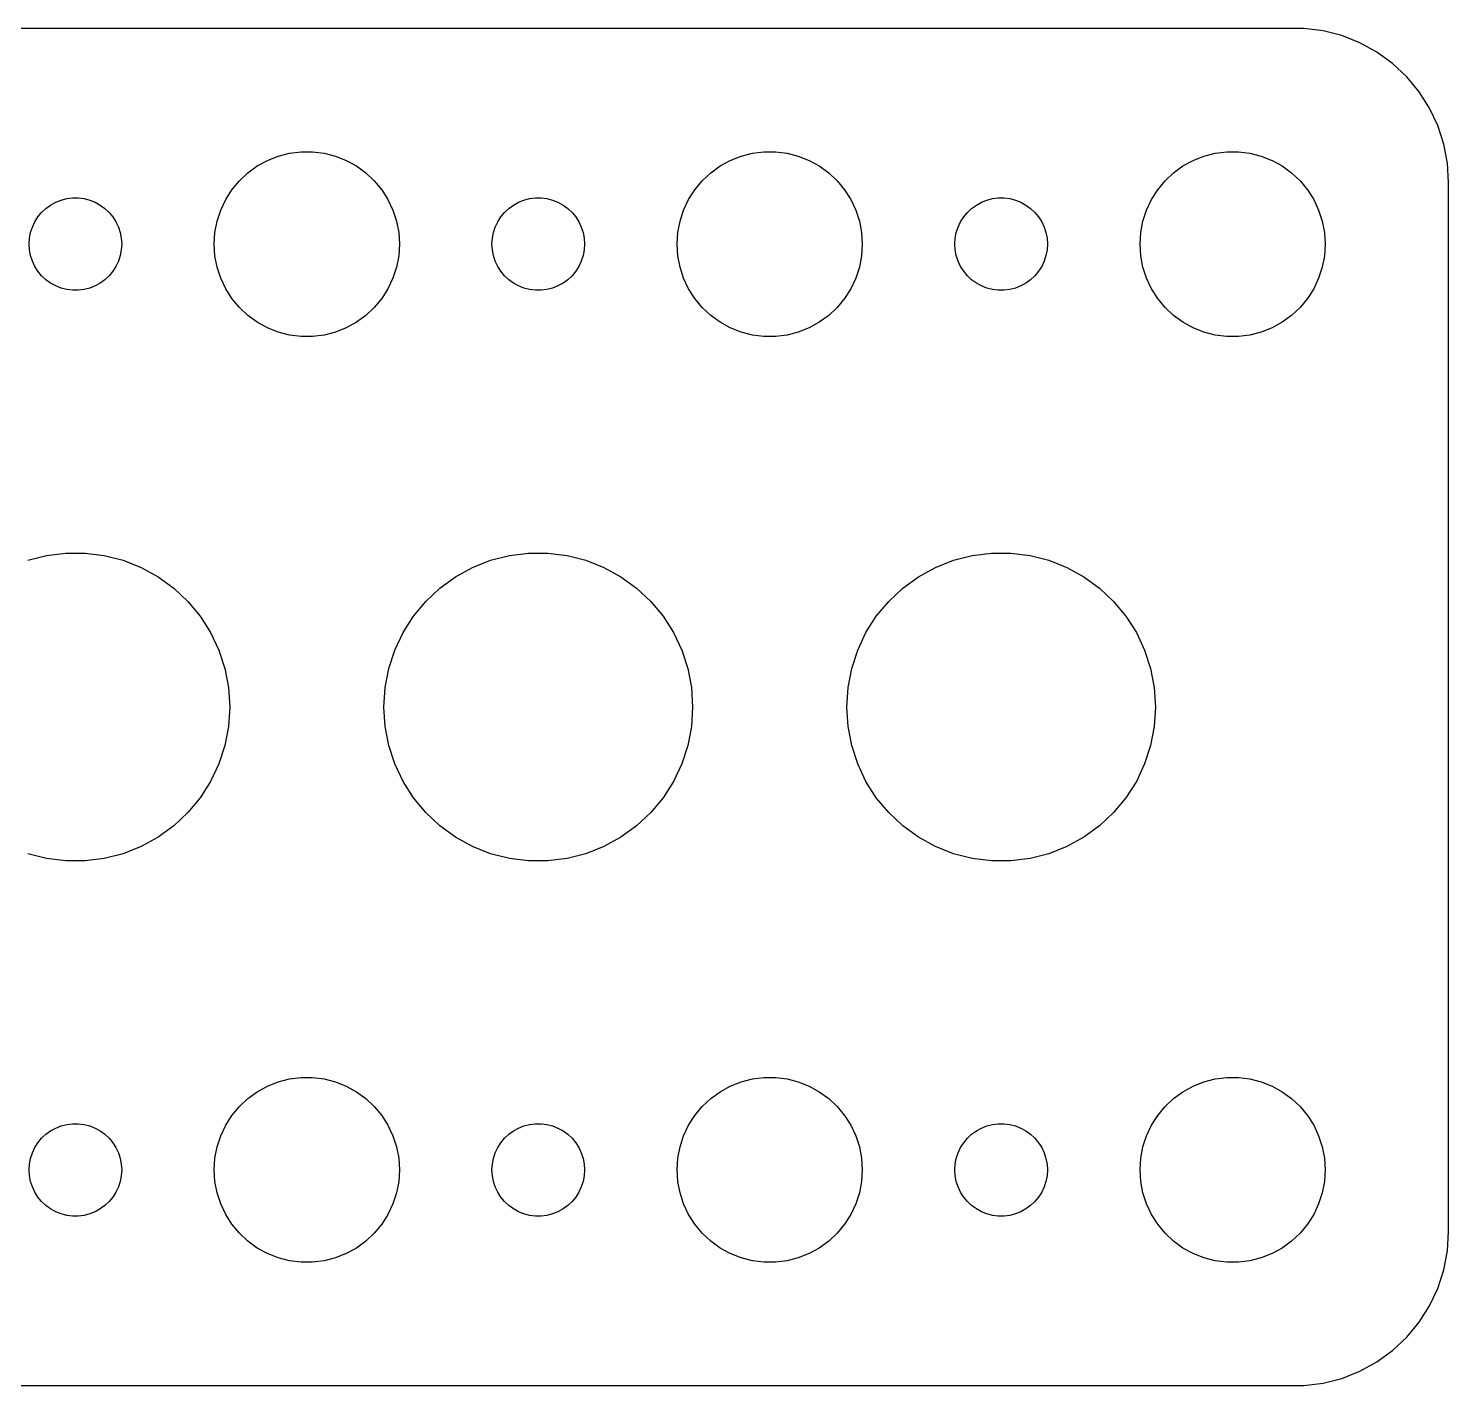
# Model space of a CAD drawing. Header units: metres. Extents: x -44.5 to 44.5, y 32 to 76.
# Drawn here: x -1.52 to 44.5, y 32.01 to 75.99 of the extents above; entities that cross this region are included whole.
import ezdxf

# ---------------------------------------------------------------- set-up
doc = ezdxf.new("R2010")
doc.units = ezdxf.units.M

msp = doc.modelspace()

# ---------------------------------------------------------------- linework, layer by layer
for p, q in [((39.8139, 75.9901), (-39.8139, 75.9901)), ((40.4369, 75.9114), (39.8139, 75.9901)), ((41.0451, 75.7553), (40.4369, 75.9114)), ((41.6289, 75.5241), (41.0451, 75.7553)), ((42.1791, 75.2216), (41.6289, 75.5241)), ((42.6871, 74.8526), (42.1791, 75.2216)), ((43.1448, 74.4227), (42.6871, 74.8526)), ((43.5451, 73.9389), (43.1448, 74.4227)), ((43.8815, 73.4088), (43.5451, 73.9389)), ((44.1489, 72.8406), (43.8815, 73.4088)), ((44.3429, 72.2434), (44.1489, 72.8406)), ((6.22266, 71.7145), (6.57294, 71.8532)), ((6.57294, 71.8532), (6.93785, 71.9469)), ((6.93785, 71.9469), (7.31161, 71.9941)), ((7.31161, 71.9941), (7.68837, 71.9941)), ((7.68837, 71.9941), (8.06213, 71.9469)), ((8.06213, 71.9469), (8.42705, 71.8532)), ((8.42705, 71.8532), (8.77733, 71.7145)), ((21.2227, 71.7145), (21.5729, 71.8532)), ((21.5729, 71.8532), (21.9379, 71.9469)), ((21.9379, 71.9469), (22.3116, 71.9941)), ((22.3116, 71.9941), (22.6884, 71.9941)), ((22.6884, 71.9941), (23.0621, 71.9469)), ((23.0621, 71.9469), (23.427, 71.8532)), ((23.427, 71.8532), (23.7773, 71.7145)), ((36.2227, 71.7145), (36.5729, 71.8532)), ((36.5729, 71.8532), (36.9379, 71.9469)), ((36.9379, 71.9469), (37.3116, 71.9941)), ((37.3116, 71.9941), (37.6884, 71.9941)), ((37.6884, 71.9941), (38.0621, 71.9469)), ((38.0621, 71.9469), (38.427, 71.8532)), ((38.427, 71.8532), (38.7773, 71.7145)), ((44.4606, 71.6267), (44.3429, 72.2434)), ((5.58772, 71.3115), (5.89252, 71.533)), ((5.89252, 71.533), (6.22266, 71.7145)), ((8.77733, 71.7145), (9.10747, 71.533)), ((9.10747, 71.533), (9.41226, 71.3115)), ((20.5877, 71.3115), (20.8925, 71.533)), ((20.8925, 71.533), (21.2227, 71.7145)), ((23.7773, 71.7145), (24.1075, 71.533)), ((24.1075, 71.533), (24.4123, 71.3115)), ((35.5877, 71.3115), (35.8925, 71.533)), ((35.8925, 71.533), (36.2227, 71.7145)), ((38.7773, 71.7145), (39.1075, 71.533)), ((39.1075, 71.533), (39.4123, 71.3115)), ((44.5, 71), (44.4606, 71.6267)), ((5.07294, 70.7634), (5.31308, 71.0536)), ((5.31308, 71.0536), (5.58772, 71.3115)), ((9.41226, 71.3115), (9.6869, 71.0536)), ((9.6869, 71.0536), (9.92705, 70.7634)), ((20.0729, 70.7634), (20.3131, 71.0536)), ((20.3131, 71.0536), (20.5877, 71.3115)), ((24.4123, 71.3115), (24.6869, 71.0536)), ((24.6869, 71.0536), (24.927, 70.7634)), ((35.0729, 70.7634), (35.3131, 71.0536)), ((35.3131, 71.0536), (35.5877, 71.3115)), ((39.4123, 71.3115), (39.6869, 71.0536)), ((39.6869, 71.0536), (39.927, 70.7634)), ((44.5, 37), (44.5, 71)), ((-0.63866, 70.3572), (-0.46352, 70.4266)), ((-0.46352, 70.4266), (-0.28107, 70.4734)), ((-0.28107, 70.4734), (-0.09418, 70.497)), ((-0.09418, 70.497), (0.09418, 70.497)), ((0.09418, 70.497), (0.28107, 70.4734)), ((0.28107, 70.4734), (0.46352, 70.4266)), ((0.46352, 70.4266), (0.63866, 70.3572)), ((4.71066, 70.1044), (4.87108, 70.4453)), ((4.87108, 70.4453), (5.07294, 70.7634)), ((9.92705, 70.7634), (10.1289, 70.4453)), ((10.1289, 70.4453), (10.2893, 70.1044)), ((14.3613, 70.3572), (14.5365, 70.4266)), ((14.5365, 70.4266), (14.7189, 70.4734)), ((14.7189, 70.4734), (14.9058, 70.497)), ((14.9058, 70.497), (15.0942, 70.497)), ((15.0942, 70.497), (15.2811, 70.4734)), ((15.2811, 70.4734), (15.4635, 70.4266)), ((15.4635, 70.4266), (15.6387, 70.3572)), ((19.7107, 70.1044), (19.8711, 70.4453)), ((19.8711, 70.4453), (20.0729, 70.7634)), ((24.927, 70.7634), (25.1289, 70.4453)), ((25.1289, 70.4453), (25.2893, 70.1044)), ((29.3613, 70.3572), (29.5365, 70.4266)), ((29.5365, 70.4266), (29.7189, 70.4734)), ((29.7189, 70.4734), (29.9058, 70.497)), ((29.9058, 70.497), (30.0942, 70.497)), ((30.0942, 70.497), (30.2811, 70.4734)), ((30.2811, 70.4734), (30.4635, 70.4266)), ((30.4635, 70.4266), (30.6387, 70.3572)), ((34.7107, 70.1044), (34.8711, 70.4453)), ((34.8711, 70.4453), (35.0729, 70.7634)), ((39.927, 70.7634), (40.1289, 70.4453)), ((40.1289, 70.4453), (40.2893, 70.1044)), ((-1.21352, 69.8817), (-1.09344, 70.0268)), ((-1.09344, 70.0268), (-0.95613, 70.1558)), ((-0.95613, 70.1558), (-0.80373, 70.2665)), ((-0.80373, 70.2665), (-0.63866, 70.3572)), ((0.63866, 70.3572), (0.80373, 70.2665)), ((0.80373, 70.2665), (0.95613, 70.1558)), ((0.95613, 70.1558), (1.09344, 70.0268)), ((1.09344, 70.0268), (1.21352, 69.8817)), ((4.59424, 69.7461), (4.71066, 70.1044)), ((10.2893, 70.1044), (10.4057, 69.7461)), ((13.7865, 69.8817), (13.9065, 70.0268)), ((13.9065, 70.0268), (14.0439, 70.1558)), ((14.0439, 70.1558), (14.1963, 70.2665)), ((14.1963, 70.2665), (14.3613, 70.3572)), ((15.6387, 70.3572), (15.8037, 70.2665)), ((15.8037, 70.2665), (15.9561, 70.1558)), ((15.9561, 70.1558), (16.0934, 70.0268)), ((16.0934, 70.0268), (16.2135, 69.8817)), ((19.5942, 69.7461), (19.7107, 70.1044)), ((25.2893, 70.1044), (25.4057, 69.7461)), ((28.7865, 69.8817), (28.9065, 70.0268)), ((28.9065, 70.0268), (29.0439, 70.1558)), ((29.0439, 70.1558), (29.1963, 70.2665)), ((29.1963, 70.2665), (29.3613, 70.3572)), ((30.6387, 70.3572), (30.8037, 70.2665)), ((30.8037, 70.2665), (30.9561, 70.1558)), ((30.9561, 70.1558), (31.0934, 70.0268)), ((31.0934, 70.0268), (31.2135, 69.8817)), ((34.5942, 69.7461), (34.7107, 70.1044)), ((40.2893, 70.1044), (40.4057, 69.7461)), ((-1.45287, 69.373), (-1.39465, 69.5522)), ((-1.39465, 69.5522), (-1.31445, 69.7226)), ((-1.31445, 69.7226), (-1.21352, 69.8817)), ((1.21352, 69.8817), (1.31445, 69.7226)), ((1.31445, 69.7226), (1.39465, 69.5522)), ((1.39465, 69.5522), (1.45287, 69.373)), ((4.52365, 69.376), (4.59424, 69.7461)), ((10.4057, 69.7461), (10.4763, 69.376)), ((13.5471, 69.373), (13.6053, 69.5522)), ((13.6053, 69.5522), (13.6855, 69.7226)), ((13.6855, 69.7226), (13.7865, 69.8817)), ((16.2135, 69.8817), (16.3145, 69.7226)), ((16.3145, 69.7226), (16.3947, 69.5522)), ((16.3947, 69.5522), (16.4529, 69.373)), ((19.5237, 69.376), (19.5942, 69.7461)), ((25.4057, 69.7461), (25.4763, 69.376)), ((28.5471, 69.373), (28.6053, 69.5522)), ((28.6053, 69.5522), (28.6855, 69.7226)), ((28.6855, 69.7226), (28.7865, 69.8817)), ((31.2135, 69.8817), (31.3145, 69.7226)), ((31.3145, 69.7226), (31.3947, 69.5522)), ((31.3947, 69.5522), (31.4529, 69.373)), ((34.5237, 69.376), (34.5942, 69.7461)), ((40.4057, 69.7461), (40.4763, 69.376)), ((-1.5, 69), (-1.48816, 69.188)), ((-1.48816, 69.188), (-1.45287, 69.373)), ((1.45287, 69.373), (1.48816, 69.188)), ((1.48816, 69.188), (1.5, 69)), ((4.5, 69), (4.52365, 69.376)), ((10.4763, 69.376), (10.5, 69)), ((13.5, 69), (13.5118, 69.188)), ((13.5118, 69.188), (13.5471, 69.373)), ((16.4529, 69.373), (16.4882, 69.188)), ((16.4882, 69.188), (16.5, 69)), ((19.5, 69), (19.5237, 69.376)), ((25.4763, 69.376), (25.5, 69)), ((28.5, 69), (28.5118, 69.188)), ((28.5118, 69.188), (28.5471, 69.373)), ((31.4529, 69.373), (31.4882, 69.188)), ((31.4882, 69.188), (31.5, 69)), ((34.5, 69), (34.5237, 69.376)), ((40.4763, 69.376), (40.5, 69)), ((-1.48816, 68.812), (-1.5, 69)), ((-1.45287, 68.627), (-1.48816, 68.812)), ((-1.39465, 68.4478), (-1.45287, 68.627)), ((1.45287, 68.627), (1.39465, 68.4478)), ((1.48816, 68.812), (1.45287, 68.627)), ((1.5, 69), (1.48816, 68.812)), ((4.52365, 68.624), (4.5, 69)), ((4.59424, 68.2539), (4.52365, 68.624)), ((10.4763, 68.624), (10.4057, 68.2539)), ((10.5, 69), (10.4763, 68.624)), ((13.5118, 68.812), (13.5, 69)), ((13.5471, 68.627), (13.5118, 68.812)), ((13.6053, 68.4478), (13.5471, 68.627)), ((16.4529, 68.627), (16.3947, 68.4478)), ((16.4882, 68.812), (16.4529, 68.627)), ((16.5, 69), (16.4882, 68.812)), ((19.5237, 68.624), (19.5, 69)), ((19.5942, 68.2539), (19.5237, 68.624)), ((25.4763, 68.624), (25.4057, 68.2539)), ((25.5, 69), (25.4763, 68.624)), ((28.5118, 68.812), (28.5, 69)), ((28.5471, 68.627), (28.5118, 68.812)), ((28.6053, 68.4478), (28.5471, 68.627)), ((31.4529, 68.627), (31.3947, 68.4478)), ((31.4882, 68.812), (31.4529, 68.627)), ((31.5, 69), (31.4882, 68.812)), ((34.5237, 68.624), (34.5, 69)), ((34.5942, 68.2539), (34.5237, 68.624)), ((40.4763, 68.624), (40.4057, 68.2539)), ((40.5, 69), (40.4763, 68.624)), ((-1.31445, 68.2774), (-1.39465, 68.4478)), ((-1.21352, 68.1183), (-1.31445, 68.2774)), ((-1.09344, 67.9732), (-1.21352, 68.1183)), ((1.21352, 68.1183), (1.09344, 67.9732)), ((1.31445, 68.2774), (1.21352, 68.1183)), ((1.39465, 68.4478), (1.31445, 68.2774)), ((4.71066, 67.8956), (4.59424, 68.2539)), ((10.4057, 68.2539), (10.2893, 67.8956)), ((13.6855, 68.2774), (13.6053, 68.4478)), ((13.7865, 68.1183), (13.6855, 68.2774)), ((13.9065, 67.9732), (13.7865, 68.1183)), ((16.2135, 68.1183), (16.0934, 67.9732)), ((16.3145, 68.2774), (16.2135, 68.1183)), ((16.3947, 68.4478), (16.3145, 68.2774)), ((19.7107, 67.8956), (19.5942, 68.2539)), ((25.4057, 68.2539), (25.2893, 67.8956)), ((28.6855, 68.2774), (28.6053, 68.4478)), ((28.7865, 68.1183), (28.6855, 68.2774)), ((28.9065, 67.9732), (28.7865, 68.1183)), ((31.2135, 68.1183), (31.0934, 67.9732)), ((31.3145, 68.2774), (31.2135, 68.1183)), ((31.3947, 68.4478), (31.3145, 68.2774)), ((34.7107, 67.8956), (34.5942, 68.2539)), ((40.4057, 68.2539), (40.2893, 67.8956)), ((-0.95613, 67.8442), (-1.09344, 67.9732)), ((-0.80373, 67.7335), (-0.95613, 67.8442)), ((-0.63866, 67.6427), (-0.80373, 67.7335)), ((0.80373, 67.7335), (0.63866, 67.6427)), ((0.95613, 67.8442), (0.80373, 67.7335)), ((1.09344, 67.9732), (0.95613, 67.8442)), ((4.87108, 67.5547), (4.71066, 67.8956)), ((10.2893, 67.8956), (10.1289, 67.5547)), ((14.0439, 67.8442), (13.9065, 67.9732)), ((14.1963, 67.7335), (14.0439, 67.8442)), ((14.3613, 67.6427), (14.1963, 67.7335)), ((15.8037, 67.7335), (15.6387, 67.6427)), ((15.9561, 67.8442), (15.8037, 67.7335)), ((16.0934, 67.9732), (15.9561, 67.8442)), ((19.8711, 67.5547), (19.7107, 67.8956)), ((25.2893, 67.8956), (25.1289, 67.5547)), ((29.0439, 67.8442), (28.9065, 67.9732)), ((29.1963, 67.7335), (29.0439, 67.8442)), ((29.3613, 67.6427), (29.1963, 67.7335)), ((30.8037, 67.7335), (30.6387, 67.6427)), ((30.9561, 67.8442), (30.8037, 67.7335)), ((31.0934, 67.9732), (30.9561, 67.8442)), ((34.8711, 67.5547), (34.7107, 67.8956)), ((40.2893, 67.8956), (40.1289, 67.5547)), ((-0.46352, 67.5734), (-0.63866, 67.6427)), ((-0.28107, 67.5266), (-0.46352, 67.5734)), ((-0.09418, 67.5029), (-0.28107, 67.5266)), ((0.09418, 67.5029), (-0.09418, 67.5029)), ((0.28107, 67.5266), (0.09418, 67.5029)), ((0.46352, 67.5734), (0.28107, 67.5266)), ((0.63866, 67.6427), (0.46352, 67.5734)), ((5.07294, 67.2366), (4.87108, 67.5547)), ((5.31308, 66.9464), (5.07294, 67.2366)), ((9.92705, 67.2366), (9.6869, 66.9464)), ((10.1289, 67.5547), (9.92705, 67.2366)), ((14.5365, 67.5734), (14.3613, 67.6427)), ((14.7189, 67.5266), (14.5365, 67.5734)), ((14.9058, 67.5029), (14.7189, 67.5266)), ((15.0942, 67.5029), (14.9058, 67.5029)), ((15.2811, 67.5266), (15.0942, 67.5029)), ((15.4635, 67.5734), (15.2811, 67.5266)), ((15.6387, 67.6427), (15.4635, 67.5734)), ((20.0729, 67.2366), (19.8711, 67.5547)), ((20.3131, 66.9464), (20.0729, 67.2366)), ((24.927, 67.2366), (24.6869, 66.9464)), ((25.1289, 67.5547), (24.927, 67.2366)), ((29.5365, 67.5734), (29.3613, 67.6427)), ((29.7189, 67.5266), (29.5365, 67.5734)), ((29.9058, 67.5029), (29.7189, 67.5266)), ((30.0942, 67.5029), (29.9058, 67.5029)), ((30.2811, 67.5266), (30.0942, 67.5029)), ((30.4635, 67.5734), (30.2811, 67.5266)), ((30.6387, 67.6427), (30.4635, 67.5734)), ((35.0729, 67.2366), (34.8711, 67.5547)), ((35.3131, 66.9464), (35.0729, 67.2366)), ((39.927, 67.2366), (39.6869, 66.9464)), ((40.1289, 67.5547), (39.927, 67.2366)), ((5.58772, 66.6884), (5.31308, 66.9464)), ((9.6869, 66.9464), (9.41226, 66.6884)), ((20.5877, 66.6884), (20.3131, 66.9464)), ((24.6869, 66.9464), (24.4123, 66.6884)), ((35.5877, 66.6884), (35.3131, 66.9464)), ((39.6869, 66.9464), (39.4123, 66.6884)), ((5.89252, 66.467), (5.58772, 66.6884)), ((6.22266, 66.2855), (5.89252, 66.467)), ((6.57294, 66.1468), (6.22266, 66.2855)), ((8.77733, 66.2855), (8.42705, 66.1468)), ((9.10747, 66.467), (8.77733, 66.2855)), ((9.41226, 66.6884), (9.10747, 66.467)), ((20.8925, 66.467), (20.5877, 66.6884)), ((21.2227, 66.2855), (20.8925, 66.467)), ((21.5729, 66.1468), (21.2227, 66.2855)), ((23.7773, 66.2855), (23.427, 66.1468)), ((24.1075, 66.467), (23.7773, 66.2855)), ((24.4123, 66.6884), (24.1075, 66.467)), ((35.8925, 66.467), (35.5877, 66.6884)), ((36.2227, 66.2855), (35.8925, 66.467)), ((36.5729, 66.1468), (36.2227, 66.2855)), ((38.7773, 66.2855), (38.427, 66.1468)), ((39.1075, 66.467), (38.7773, 66.2855)), ((39.4123, 66.6884), (39.1075, 66.467)), ((6.93785, 66.0531), (6.57294, 66.1468)), ((7.31161, 66.0059), (6.93785, 66.0531)), ((7.68837, 66.0059), (7.31161, 66.0059)), ((8.06213, 66.0531), (7.68837, 66.0059)), ((8.42705, 66.1468), (8.06213, 66.0531)), ((21.9379, 66.0531), (21.5729, 66.1468)), ((22.3116, 66.0059), (21.9379, 66.0531)), ((22.6884, 66.0059), (22.3116, 66.0059)), ((23.0621, 66.0531), (22.6884, 66.0059)), ((23.427, 66.1468), (23.0621, 66.0531)), ((36.9379, 66.0531), (36.5729, 66.1468)), ((37.3116, 66.0059), (36.9379, 66.0531)), ((37.6884, 66.0059), (37.3116, 66.0059)), ((38.0621, 66.0531), (37.6884, 66.0059)), ((38.427, 66.1468), (38.0621, 66.0531)), ((-1.54507, 58.7553), (-0.9369, 58.9114)), ((-0.9369, 58.9114), (-0.31395, 58.9901)), ((-0.31395, 58.9901), (0.31395, 58.9901)), ((0.31395, 58.9901), (0.9369, 58.9114)), ((0.9369, 58.9114), (1.54507, 58.7553)), ((13.4549, 58.7553), (14.0631, 58.9114)), ((14.0631, 58.9114), (14.686, 58.9901)), ((14.686, 58.9901), (15.3139, 58.9901)), ((15.3139, 58.9901), (15.9369, 58.9114)), ((15.9369, 58.9114), (16.5451, 58.7553)), ((28.4549, 58.7553), (29.0631, 58.9114)), ((29.0631, 58.9114), (29.686, 58.9901)), ((29.686, 58.9901), (30.3139, 58.9901)), ((30.3139, 58.9901), (30.9369, 58.9114)), ((30.9369, 58.9114), (31.5451, 58.7553)), ((1.54507, 58.7553), (2.12889, 58.5241)), ((2.12889, 58.5241), (2.67912, 58.2216)), ((12.3209, 58.2216), (12.8711, 58.5241)), ((12.8711, 58.5241), (13.4549, 58.7553)), ((16.5451, 58.7553), (17.1289, 58.5241)), ((17.1289, 58.5241), (17.6791, 58.2216)), ((27.3209, 58.2216), (27.8711, 58.5241)), ((27.8711, 58.5241), (28.4549, 58.7553)), ((31.5451, 58.7553), (32.1289, 58.5241)), ((32.1289, 58.5241), (32.6791, 58.2216)), ((2.67912, 58.2216), (3.18712, 57.8526)), ((11.8129, 57.8526), (12.3209, 58.2216)), ((17.6791, 58.2216), (18.1871, 57.8526)), ((26.8129, 57.8526), (27.3209, 58.2216)), ((32.6791, 58.2216), (33.1871, 57.8526)), ((3.18712, 57.8526), (3.64484, 57.4227)), ((11.3551, 57.4227), (11.8129, 57.8526)), ((18.1871, 57.8526), (18.6448, 57.4227)), ((26.3551, 57.4227), (26.8129, 57.8526)), ((33.1871, 57.8526), (33.6448, 57.4227)), ((3.64484, 57.4227), (4.04507, 56.9389)), ((10.9549, 56.9389), (11.3551, 57.4227)), ((18.6448, 57.4227), (19.0451, 56.9389)), ((25.9549, 56.9389), (26.3551, 57.4227)), ((33.6448, 57.4227), (34.0451, 56.9389)), ((4.04507, 56.9389), (4.38153, 56.4088)), ((10.6185, 56.4088), (10.9549, 56.9389)), ((19.0451, 56.9389), (19.3815, 56.4088)), ((25.6185, 56.4088), (25.9549, 56.9389)), ((34.0451, 56.9389), (34.3815, 56.4088)), ((4.38153, 56.4088), (4.64888, 55.8406)), ((10.3511, 55.8406), (10.6185, 56.4088)), ((19.3815, 56.4088), (19.6489, 55.8406)), ((25.3511, 55.8406), (25.6185, 56.4088)), ((34.3815, 56.4088), (34.6489, 55.8406)), ((4.64888, 55.8406), (4.84291, 55.2434)), ((10.1571, 55.2434), (10.3511, 55.8406)), ((19.6489, 55.8406), (19.8429, 55.2434)), ((25.1571, 55.2434), (25.3511, 55.8406)), ((34.6489, 55.8406), (34.8429, 55.2434)), ((4.84291, 55.2434), (4.96057, 54.6267)), ((10.0394, 54.6267), (10.1571, 55.2434)), ((19.8429, 55.2434), (19.9606, 54.6267)), ((25.0394, 54.6267), (25.1571, 55.2434)), ((34.8429, 55.2434), (34.9606, 54.6267)), ((4.96057, 54.6267), (5, 54)), ((10, 54), (10.0394, 54.6267)), ((19.9606, 54.6267), (20, 54)), ((25, 54), (25.0394, 54.6267)), ((34.9606, 54.6267), (35, 54)), ((5, 54), (4.96057, 53.3733)), ((10.0394, 53.3733), (10, 54)), ((20, 54), (19.9606, 53.3733)), ((25.0394, 53.3733), (25, 54)), ((35, 54), (34.9606, 53.3733)), ((4.96057, 53.3733), (4.84291, 52.7566)), ((10.1571, 52.7566), (10.0394, 53.3733)), ((19.9606, 53.3733), (19.8429, 52.7566)), ((25.1571, 52.7566), (25.0394, 53.3733)), ((34.9606, 53.3733), (34.8429, 52.7566)), ((4.84291, 52.7566), (4.64888, 52.1594)), ((10.3511, 52.1594), (10.1571, 52.7566)), ((19.8429, 52.7566), (19.6489, 52.1594)), ((25.3511, 52.1594), (25.1571, 52.7566)), ((34.8429, 52.7566), (34.6489, 52.1594)), ((4.64888, 52.1594), (4.38153, 51.5912)), ((10.6185, 51.5912), (10.3511, 52.1594)), ((19.6489, 52.1594), (19.3815, 51.5912)), ((25.6185, 51.5912), (25.3511, 52.1594)), ((34.6489, 52.1594), (34.3815, 51.5912)), ((4.38153, 51.5912), (4.04507, 51.0611)), ((10.9549, 51.0611), (10.6185, 51.5912)), ((19.3815, 51.5912), (19.0451, 51.0611)), ((25.9549, 51.0611), (25.6185, 51.5912)), ((34.3815, 51.5912), (34.0451, 51.0611)), ((4.04507, 51.0611), (3.64484, 50.5773)), ((11.3551, 50.5773), (10.9549, 51.0611)), ((19.0451, 51.0611), (18.6448, 50.5773)), ((26.3551, 50.5773), (25.9549, 51.0611)), ((34.0451, 51.0611), (33.6448, 50.5773)), ((3.64484, 50.5773), (3.18712, 50.1474)), ((11.8129, 50.1474), (11.3551, 50.5773)), ((18.6448, 50.5773), (18.1871, 50.1474)), ((26.8129, 50.1474), (26.3551, 50.5773)), ((33.6448, 50.5773), (33.1871, 50.1474)), ((2.67912, 49.7784), (2.12889, 49.4759)), ((3.18712, 50.1474), (2.67912, 49.7784)), ((12.3209, 49.7784), (11.8129, 50.1474)), ((12.8711, 49.4759), (12.3209, 49.7784)), ((17.6791, 49.7784), (17.1289, 49.4759)), ((18.1871, 50.1474), (17.6791, 49.7784)), ((27.3209, 49.7784), (26.8129, 50.1474)), ((27.8711, 49.4759), (27.3209, 49.7784)), ((32.6791, 49.7784), (32.1289, 49.4759)), ((33.1871, 50.1474), (32.6791, 49.7784)), ((-0.9369, 49.0886), (-1.54507, 49.2447)), ((1.54507, 49.2447), (0.9369, 49.0886)), ((2.12889, 49.4759), (1.54507, 49.2447)), ((13.4549, 49.2447), (12.8711, 49.4759)), ((14.0631, 49.0886), (13.4549, 49.2447)), ((16.5451, 49.2447), (15.9369, 49.0886)), ((17.1289, 49.4759), (16.5451, 49.2447)), ((28.4549, 49.2447), (27.8711, 49.4759)), ((29.0631, 49.0886), (28.4549, 49.2447)), ((31.5451, 49.2447), (30.9369, 49.0886)), ((32.1289, 49.4759), (31.5451, 49.2447)), ((-0.31395, 49.0099), (-0.9369, 49.0886)), ((0.31395, 49.0099), (-0.31395, 49.0099)), ((0.9369, 49.0886), (0.31395, 49.0099)), ((14.686, 49.0099), (14.0631, 49.0886)), ((15.3139, 49.0099), (14.686, 49.0099)), ((15.9369, 49.0886), (15.3139, 49.0099)), ((29.686, 49.0099), (29.0631, 49.0886)), ((30.3139, 49.0099), (29.686, 49.0099)), ((30.9369, 49.0886), (30.3139, 49.0099)), ((6.57294, 41.8532), (6.93785, 41.9469)), ((6.93785, 41.9469), (7.31161, 41.9941)), ((7.31161, 41.9941), (7.68837, 41.9941)), ((7.68837, 41.9941), (8.06213, 41.9469)), ((8.06213, 41.9469), (8.42705, 41.8532)), ((21.5729, 41.8532), (21.9379, 41.9469)), ((21.9379, 41.9469), (22.3116, 41.9941)), ((22.3116, 41.9941), (22.6884, 41.9941)), ((22.6884, 41.9941), (23.0621, 41.9469)), ((23.0621, 41.9469), (23.427, 41.8532)), ((36.5729, 41.8532), (36.9379, 41.9469)), ((36.9379, 41.9469), (37.3116, 41.9941)), ((37.3116, 41.9941), (37.6884, 41.9941)), ((37.6884, 41.9941), (38.0621, 41.9469)), ((38.0621, 41.9469), (38.427, 41.8532)), ((5.58772, 41.3116), (5.89252, 41.533)), ((5.89252, 41.533), (6.22266, 41.7145)), ((6.22266, 41.7145), (6.57294, 41.8532)), ((8.42705, 41.8532), (8.77733, 41.7145)), ((8.77733, 41.7145), (9.10747, 41.533)), ((9.10747, 41.533), (9.41226, 41.3116)), ((20.5877, 41.3116), (20.8925, 41.533)), ((20.8925, 41.533), (21.2227, 41.7145)), ((21.2227, 41.7145), (21.5729, 41.8532)), ((23.427, 41.8532), (23.7773, 41.7145)), ((23.7773, 41.7145), (24.1075, 41.533)), ((24.1075, 41.533), (24.4123, 41.3116)), ((35.5877, 41.3116), (35.8925, 41.533)), ((35.8925, 41.533), (36.2227, 41.7145)), ((36.2227, 41.7145), (36.5729, 41.8532)), ((38.427, 41.8532), (38.7773, 41.7145)), ((38.7773, 41.7145), (39.1075, 41.533)), ((39.1075, 41.533), (39.4123, 41.3116)), ((5.07294, 40.7634), (5.31308, 41.0536)), ((5.31308, 41.0536), (5.58772, 41.3116)), ((9.41226, 41.3116), (9.6869, 41.0536)), ((9.6869, 41.0536), (9.92705, 40.7634)), ((20.0729, 40.7634), (20.3131, 41.0536)), ((20.3131, 41.0536), (20.5877, 41.3116)), ((24.4123, 41.3116), (24.6869, 41.0536)), ((24.6869, 41.0536), (24.927, 40.7634)), ((35.0729, 40.7634), (35.3131, 41.0536)), ((35.3131, 41.0536), (35.5877, 41.3116)), ((39.4123, 41.3116), (39.6869, 41.0536)), ((39.6869, 41.0536), (39.927, 40.7634)), ((4.87108, 40.4453), (5.07294, 40.7634)), ((9.92705, 40.7634), (10.1289, 40.4453)), ((19.8711, 40.4453), (20.0729, 40.7634)), ((24.927, 40.7634), (25.1289, 40.4453)), ((34.8711, 40.4453), (35.0729, 40.7634)), ((39.927, 40.7634), (40.1289, 40.4453)), ((-1.09344, 40.0268), (-0.95613, 40.1558)), ((-0.95613, 40.1558), (-0.80373, 40.2665)), ((-0.80373, 40.2665), (-0.63866, 40.3573)), ((-0.63866, 40.3573), (-0.46352, 40.4266)), ((-0.46352, 40.4266), (-0.28107, 40.4734)), ((-0.28107, 40.4734), (-0.09418, 40.4971)), ((-0.09418, 40.4971), (0.09418, 40.4971)), ((0.09418, 40.4971), (0.28107, 40.4734)), ((0.28107, 40.4734), (0.46352, 40.4266)), ((0.46352, 40.4266), (0.63866, 40.3573)), ((0.63866, 40.3573), (0.80373, 40.2665)), ((0.80373, 40.2665), (0.95613, 40.1558)), ((0.95613, 40.1558), (1.09344, 40.0268)), ((4.59424, 39.7461), (4.71066, 40.1044)), ((4.71066, 40.1044), (4.87108, 40.4453)), ((10.1289, 40.4453), (10.2893, 40.1044)), ((10.2893, 40.1044), (10.4057, 39.7461)), ((13.9065, 40.0268), (14.0439, 40.1558)), ((14.0439, 40.1558), (14.1963, 40.2665)), ((14.1963, 40.2665), (14.3613, 40.3573)), ((14.3613, 40.3573), (14.5365, 40.4266)), ((14.5365, 40.4266), (14.7189, 40.4734)), ((14.7189, 40.4734), (14.9058, 40.4971)), ((14.9058, 40.4971), (15.0942, 40.4971)), ((15.0942, 40.4971), (15.2811, 40.4734)), ((15.2811, 40.4734), (15.4635, 40.4266)), ((15.4635, 40.4266), (15.6387, 40.3573)), ((15.6387, 40.3573), (15.8037, 40.2665)), ((15.8037, 40.2665), (15.9561, 40.1558)), ((15.9561, 40.1558), (16.0934, 40.0268)), ((19.5942, 39.7461), (19.7107, 40.1044)), ((19.7107, 40.1044), (19.8711, 40.4453)), ((25.1289, 40.4453), (25.2893, 40.1044)), ((25.2893, 40.1044), (25.4057, 39.7461)), ((28.9065, 40.0268), (29.0439, 40.1558)), ((29.0439, 40.1558), (29.1963, 40.2665)), ((29.1963, 40.2665), (29.3613, 40.3573)), ((29.3613, 40.3573), (29.5365, 40.4266)), ((29.5365, 40.4266), (29.7189, 40.4734)), ((29.7189, 40.4734), (29.9058, 40.4971)), ((29.9058, 40.4971), (30.0942, 40.4971)), ((30.0942, 40.4971), (30.2811, 40.4734)), ((30.2811, 40.4734), (30.4635, 40.4266)), ((30.4635, 40.4266), (30.6387, 40.3573)), ((30.6387, 40.3573), (30.8037, 40.2665)), ((30.8037, 40.2665), (30.9561, 40.1558)), ((30.9561, 40.1558), (31.0934, 40.0268)), ((34.5942, 39.7461), (34.7107, 40.1044)), ((34.7107, 40.1044), (34.8711, 40.4453)), ((40.1289, 40.4453), (40.2893, 40.1044)), ((40.2893, 40.1044), (40.4057, 39.7461)), ((-1.39465, 39.5522), (-1.31445, 39.7226)), ((-1.31445, 39.7226), (-1.21352, 39.8817)), ((-1.21352, 39.8817), (-1.09344, 40.0268)), ((1.09344, 40.0268), (1.21352, 39.8817)), ((1.21352, 39.8817), (1.31445, 39.7226)), ((1.31445, 39.7226), (1.39465, 39.5522)), ((4.52365, 39.376), (4.59424, 39.7461)), ((10.4057, 39.7461), (10.4763, 39.376)), ((13.6053, 39.5522), (13.6855, 39.7226)), ((13.6855, 39.7226), (13.7865, 39.8817)), ((13.7865, 39.8817), (13.9065, 40.0268)), ((16.0934, 40.0268), (16.2135, 39.8817)), ((16.2135, 39.8817), (16.3145, 39.7226)), ((16.3145, 39.7226), (16.3947, 39.5522)), ((19.5237, 39.376), (19.5942, 39.7461)), ((25.4057, 39.7461), (25.4763, 39.376)), ((28.6053, 39.5522), (28.6855, 39.7226)), ((28.6855, 39.7226), (28.7865, 39.8817)), ((28.7865, 39.8817), (28.9065, 40.0268)), ((31.0934, 40.0268), (31.2135, 39.8817)), ((31.2135, 39.8817), (31.3145, 39.7226)), ((31.3145, 39.7226), (31.3947, 39.5522)), ((34.5237, 39.376), (34.5942, 39.7461)), ((40.4057, 39.7461), (40.4763, 39.376)), ((-1.5, 39), (-1.48816, 39.188)), ((-1.48816, 39.188), (-1.45287, 39.373)), ((-1.45287, 39.373), (-1.39465, 39.5522)), ((1.39465, 39.5522), (1.45287, 39.373)), ((1.45287, 39.373), (1.48816, 39.188)), ((1.48816, 39.188), (1.5, 39)), ((4.5, 39), (4.52365, 39.376)), ((10.4763, 39.376), (10.5, 39)), ((13.5, 39), (13.5118, 39.188)), ((13.5118, 39.188), (13.5471, 39.373)), ((13.5471, 39.373), (13.6053, 39.5522)), ((16.3947, 39.5522), (16.4529, 39.373)), ((16.4529, 39.373), (16.4882, 39.188)), ((16.4882, 39.188), (16.5, 39)), ((19.5, 39), (19.5237, 39.376)), ((25.4763, 39.376), (25.5, 39)), ((28.5, 39), (28.5118, 39.188)), ((28.5118, 39.188), (28.5471, 39.373)), ((28.5471, 39.373), (28.6053, 39.5522)), ((31.3947, 39.5522), (31.4529, 39.373)), ((31.4529, 39.373), (31.4882, 39.188)), ((31.4882, 39.188), (31.5, 39)), ((34.5, 39), (34.5237, 39.376)), ((40.4763, 39.376), (40.5, 39)), ((-1.48816, 38.812), (-1.5, 39)), ((-1.45287, 38.627), (-1.48816, 38.812)), ((1.48816, 38.812), (1.45287, 38.627)), ((1.5, 39), (1.48816, 38.812)), ((4.52365, 38.624), (4.5, 39)), ((10.5, 39), (10.4763, 38.624)), ((13.5118, 38.812), (13.5, 39)), ((13.5471, 38.627), (13.5118, 38.812)), ((16.4882, 38.812), (16.4529, 38.627)), ((16.5, 39), (16.4882, 38.812)), ((19.5237, 38.624), (19.5, 39)), ((25.5, 39), (25.4763, 38.624)), ((28.5118, 38.812), (28.5, 39)), ((28.5471, 38.627), (28.5118, 38.812)), ((31.4882, 38.812), (31.4529, 38.627)), ((31.5, 39), (31.4882, 38.812)), ((34.5237, 38.624), (34.5, 39)), ((40.5, 39), (40.4763, 38.624)), ((-1.39465, 38.4478), (-1.45287, 38.627)), ((-1.31445, 38.2774), (-1.39465, 38.4478)), ((-1.21352, 38.1183), (-1.31445, 38.2774)), ((1.31445, 38.2774), (1.21352, 38.1183)), ((1.39465, 38.4478), (1.31445, 38.2774)), ((1.45287, 38.627), (1.39465, 38.4478)), ((4.59424, 38.2539), (4.52365, 38.624)), ((4.71066, 37.8956), (4.59424, 38.2539)), ((10.4057, 38.2539), (10.2893, 37.8956)), ((10.4763, 38.624), (10.4057, 38.2539)), ((13.6053, 38.4478), (13.5471, 38.627)), ((13.6855, 38.2774), (13.6053, 38.4478)), ((13.7865, 38.1183), (13.6855, 38.2774)), ((16.3145, 38.2774), (16.2135, 38.1183)), ((16.3947, 38.4478), (16.3145, 38.2774)), ((16.4529, 38.627), (16.3947, 38.4478)), ((19.5942, 38.2539), (19.5237, 38.624)), ((19.7107, 37.8956), (19.5942, 38.2539)), ((25.4057, 38.2539), (25.2893, 37.8956)), ((25.4763, 38.624), (25.4057, 38.2539)), ((28.6053, 38.4478), (28.5471, 38.627)), ((28.6855, 38.2774), (28.6053, 38.4478)), ((28.7865, 38.1183), (28.6855, 38.2774)), ((31.3145, 38.2774), (31.2135, 38.1183)), ((31.3947, 38.4478), (31.3145, 38.2774)), ((31.4529, 38.627), (31.3947, 38.4478)), ((34.5942, 38.2539), (34.5237, 38.624)), ((34.7107, 37.8956), (34.5942, 38.2539)), ((40.4057, 38.2539), (40.2893, 37.8956)), ((40.4763, 38.624), (40.4057, 38.2539)), ((-1.09344, 37.9732), (-1.21352, 38.1183)), ((-0.95613, 37.8442), (-1.09344, 37.9732)), ((-0.80373, 37.7335), (-0.95613, 37.8442)), ((0.95613, 37.8442), (0.80373, 37.7335)), ((1.09344, 37.9732), (0.95613, 37.8442)), ((1.21352, 38.1183), (1.09344, 37.9732)), ((4.87108, 37.5547), (4.71066, 37.8956)), ((10.2893, 37.8956), (10.1289, 37.5547)), ((13.9065, 37.9732), (13.7865, 38.1183)), ((14.0439, 37.8442), (13.9065, 37.9732)), ((14.1963, 37.7335), (14.0439, 37.8442)), ((15.9561, 37.8442), (15.8037, 37.7335)), ((16.0934, 37.9732), (15.9561, 37.8442)), ((16.2135, 38.1183), (16.0934, 37.9732)), ((19.8711, 37.5547), (19.7107, 37.8956)), ((25.2893, 37.8956), (25.1289, 37.5547)), ((28.9065, 37.9732), (28.7865, 38.1183)), ((29.0439, 37.8442), (28.9065, 37.9732)), ((29.1963, 37.7335), (29.0439, 37.8442)), ((30.9561, 37.8442), (30.8037, 37.7335)), ((31.0934, 37.9732), (30.9561, 37.8442)), ((31.2135, 38.1183), (31.0934, 37.9732)), ((34.8711, 37.5547), (34.7107, 37.8956)), ((40.2893, 37.8956), (40.1289, 37.5547)), ((-0.63866, 37.6428), (-0.80373, 37.7335)), ((-0.46352, 37.5734), (-0.63866, 37.6428)), ((-0.28107, 37.5266), (-0.46352, 37.5734)), ((-0.09418, 37.503), (-0.28107, 37.5266)), ((0.09418, 37.503), (-0.09418, 37.503)), ((0.28107, 37.5266), (0.09418, 37.503)), ((0.46352, 37.5734), (0.28107, 37.5266)), ((0.63866, 37.6428), (0.46352, 37.5734)), ((0.80373, 37.7335), (0.63866, 37.6428)), ((5.07294, 37.2366), (4.87108, 37.5547)), ((10.1289, 37.5547), (9.92705, 37.2366)), ((14.3613, 37.6428), (14.1963, 37.7335)), ((14.5365, 37.5734), (14.3613, 37.6428)), ((14.7189, 37.5266), (14.5365, 37.5734)), ((14.9058, 37.503), (14.7189, 37.5266)), ((15.0942, 37.503), (14.9058, 37.503)), ((15.2811, 37.5266), (15.0942, 37.503)), ((15.4635, 37.5734), (15.2811, 37.5266)), ((15.6387, 37.6428), (15.4635, 37.5734)), ((15.8037, 37.7335), (15.6387, 37.6428)), ((20.0729, 37.2366), (19.8711, 37.5547)), ((25.1289, 37.5547), (24.927, 37.2366)), ((29.3613, 37.6428), (29.1963, 37.7335)), ((29.5365, 37.5734), (29.3613, 37.6428)), ((29.7189, 37.5266), (29.5365, 37.5734)), ((29.9058, 37.503), (29.7189, 37.5266)), ((30.0942, 37.503), (29.9058, 37.503)), ((30.2811, 37.5266), (30.0942, 37.503)), ((30.4635, 37.5734), (30.2811, 37.5266)), ((30.6387, 37.6428), (30.4635, 37.5734)), ((30.8037, 37.7335), (30.6387, 37.6428)), ((35.0729, 37.2366), (34.8711, 37.5547)), ((40.1289, 37.5547), (39.927, 37.2366)), ((5.31308, 36.9464), (5.07294, 37.2366)), ((5.58772, 36.6885), (5.31308, 36.9464)), ((9.6869, 36.9464), (9.41226, 36.6885)), ((9.92705, 37.2366), (9.6869, 36.9464)), ((20.3131, 36.9464), (20.0729, 37.2366)), ((20.5877, 36.6885), (20.3131, 36.9464)), ((24.6869, 36.9464), (24.4123, 36.6885)), ((24.927, 37.2366), (24.6869, 36.9464)), ((35.3131, 36.9464), (35.0729, 37.2366)), ((35.5877, 36.6885), (35.3131, 36.9464)), ((39.6869, 36.9464), (39.4123, 36.6885)), ((39.927, 37.2366), (39.6869, 36.9464)), ((44.4606, 36.3733), (44.5, 37)), ((5.89252, 36.467), (5.58772, 36.6885)), ((6.22266, 36.2855), (5.89252, 36.467)), ((9.10747, 36.467), (8.77733, 36.2855)), ((9.41226, 36.6885), (9.10747, 36.467)), ((20.8925, 36.467), (20.5877, 36.6885)), ((21.2227, 36.2855), (20.8925, 36.467)), ((24.1075, 36.467), (23.7773, 36.2855)), ((24.4123, 36.6885), (24.1075, 36.467)), ((35.8925, 36.467), (35.5877, 36.6885)), ((36.2227, 36.2855), (35.8925, 36.467)), ((39.1075, 36.467), (38.7773, 36.2855)), ((39.4123, 36.6885), (39.1075, 36.467)), ((44.3429, 35.7566), (44.4606, 36.3733)), ((6.57294, 36.1468), (6.22266, 36.2855)), ((6.93785, 36.0531), (6.57294, 36.1468)), ((7.31161, 36.0059), (6.93785, 36.0531)), ((7.68837, 36.0059), (7.31161, 36.0059)), ((8.06213, 36.0531), (7.68837, 36.0059)), ((8.42705, 36.1468), (8.06213, 36.0531)), ((8.77733, 36.2855), (8.42705, 36.1468)), ((21.5729, 36.1468), (21.2227, 36.2855)), ((21.9379, 36.0531), (21.5729, 36.1468)), ((22.3116, 36.0059), (21.9379, 36.0531)), ((22.6884, 36.0059), (22.3116, 36.0059)), ((23.0621, 36.0531), (22.6884, 36.0059)), ((23.427, 36.1468), (23.0621, 36.0531)), ((23.7773, 36.2855), (23.427, 36.1468)), ((36.5729, 36.1468), (36.2227, 36.2855)), ((36.9379, 36.0531), (36.5729, 36.1468)), ((37.3116, 36.0059), (36.9379, 36.0531)), ((37.6884, 36.0059), (37.3116, 36.0059)), ((38.0621, 36.0531), (37.6884, 36.0059)), ((38.427, 36.1468), (38.0621, 36.0531)), ((38.7773, 36.2855), (38.427, 36.1468)), ((44.1489, 35.1594), (44.3429, 35.7566)), ((43.8815, 34.5912), (44.1489, 35.1594)), ((43.5451, 34.0611), (43.8815, 34.5912)), ((43.1448, 33.5773), (43.5451, 34.0611)), ((42.1791, 32.7784), (42.6871, 33.1474)), ((42.6871, 33.1474), (43.1448, 33.5773)), ((41.6289, 32.4759), (42.1791, 32.7784)), ((40.4369, 32.0886), (41.0451, 32.2447)), ((41.0451, 32.2447), (41.6289, 32.4759)), ((-39.8139, 32.0099), (39.8139, 32.0099)), ((39.8139, 32.0099), (40.4369, 32.0886))]:
    msp.add_line(p, q)

doc.saveas('drawing.dxf')
